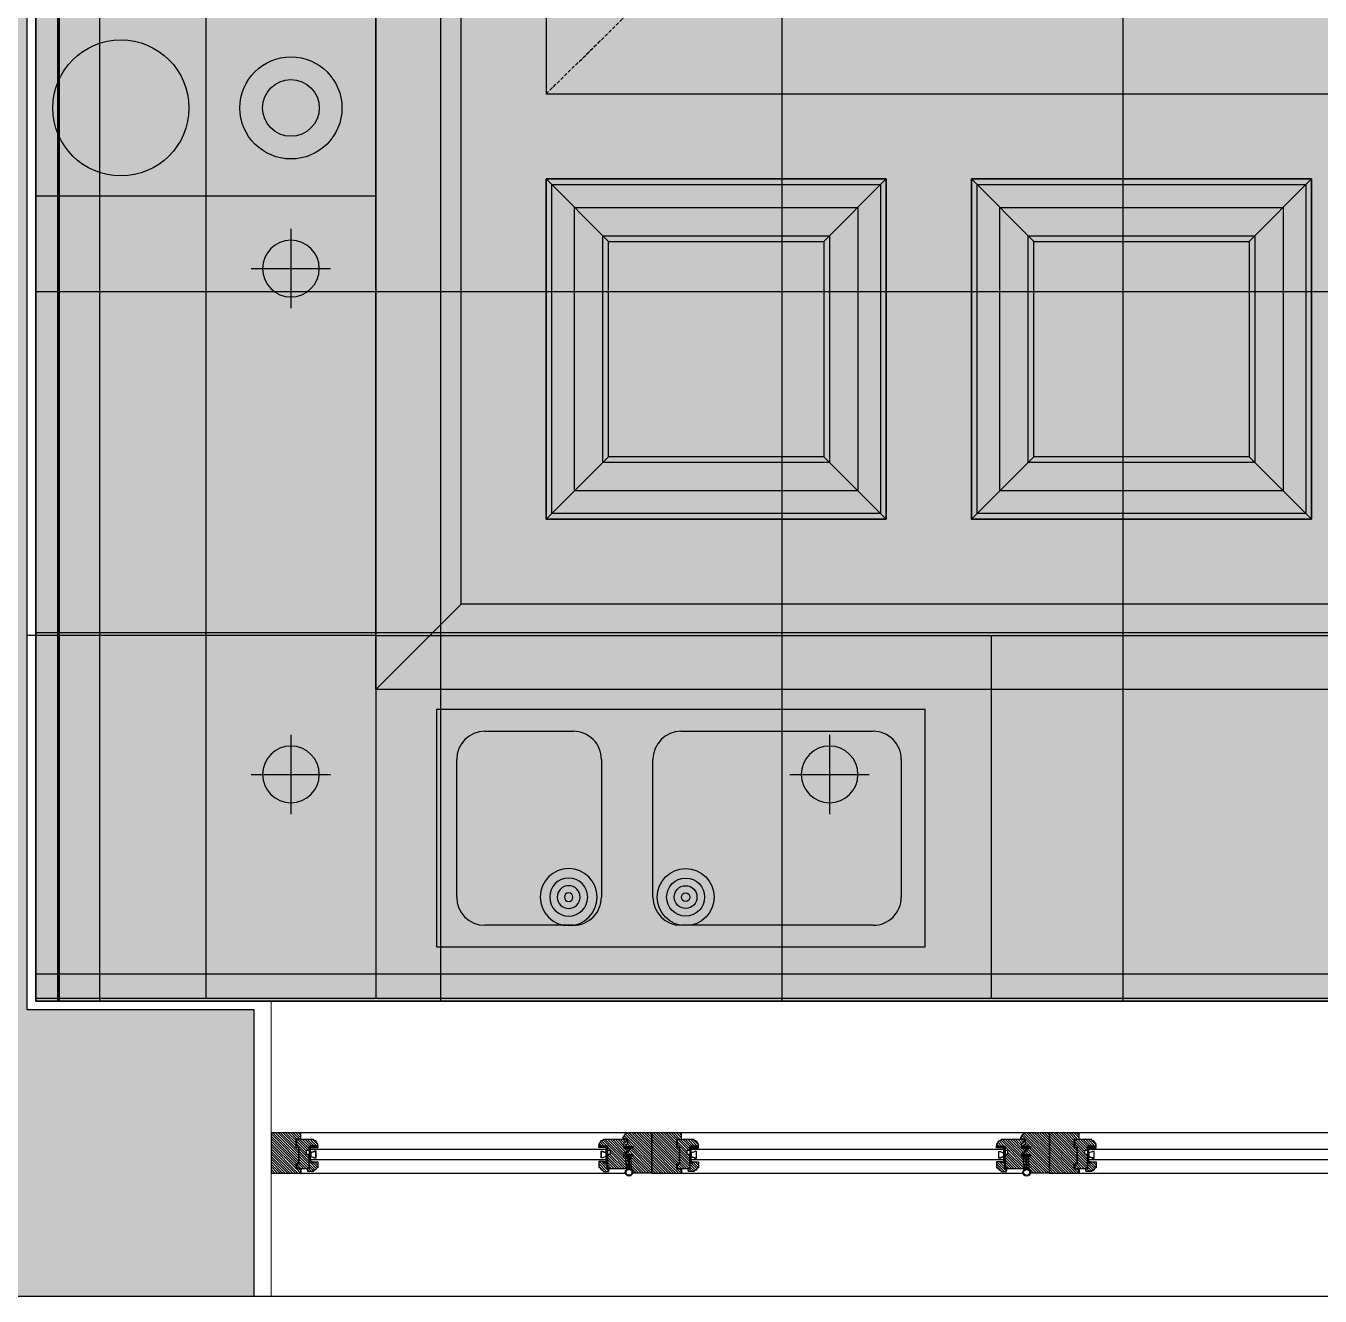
# Model space of a CAD drawing. Header units: millimetres. Extents: x 10553 to 38258, y 46576 to 64025.
# Drawn here: x 14070 to 16353, y 47500 to 49740 of the extents above; entities that cross this region are included whole.
import ezdxf

# ---------------------------------------------------------------- set-up
doc = ezdxf.new("R2010")
doc.units = ezdxf.units.MM
doc.linetypes.add('ACAD_ISO10W100', pattern=[18, 12, -3, 0, -3])
doc.linetypes.add('HIDDEN2', pattern=[4.7625, 3.175, -1.5875])
for name, color, linetype in [('ceiling', 232, 'Continuous'), ('floor', 172, 'Continuous'), ('floor hatch', 252, 'Continuous'), ('furn', 34, 'Continuous'), ('light', 230, 'Continuous'), ('plaster', 81, 'Continuous'), ('wall', 5, 'Continuous'), ('windows', 7, 'Continuous')]:
    doc.layers.add(name, color=color, linetype=linetype)

# ---------------------------------------------------------------- blocks, each defined once
blk = doc.blocks.new('rtydsb')
at = {"layer": 'floor hatch', "true_color": 0xd4bb8c}
blk.add_hatch(color=43, dxfattribs=at).paths.add_polyline_path([(-3600, 5215), (-3600, 5030), (-3620, 5030), (-3620, 4025), (-3600, 4025), (-3600, 3825), (-2996, 3825), (-2996, 3615), (-3600, 3615), (-3600, 47.9), (-3600, 0), (0, 0), (0, 1630), (118.7, 1630), (118.7, 3615), (0, 3615), (0, 5215), (-1280, 5215), (-1280, 5430), (-2290, 5430), (-2290, 5215)])
at = {"layer": 'floor', "linetype": 'ByBlock'}
for p, q in [((-1683, 5430), (-1683, 0)), ((-2886, 5215), (-2886, 0)), ((-2284.5, 5215), (-2284.5, 0)), ((-3487.5, 3615), (-3487.5, 0)), ((0, 1250.9), (-3600, 1250.9)), ((0, 649.4), (-3600, 649.4))]:
    blk.add_line(p, q, dxfattribs=at)
blk.add_lwpolyline([(-3600, 5215), (-3600, 5030), (-3620, 5030), (-3620, 4025), (-3600, 4025), (-3600, 3825), (-2996, 3825), (-2996, 3615), (-3600, 3615), (-3600, 47.9), (-3600, 0), (0, 0), (0, 1630), (118.7, 1630), (118.7, 3615), (0, 3615), (0, 5215), (-1280, 5215), (-1280, 5430), (-2290, 5430), (-2290, 5215), (-3600, 5215)], dxfattribs=at)
blk = doc.blocks.new('Joint-K7335')
at = {"layer": 'windows', "color": 7}
for points in [[(3.9, 10.7, -0.206505), (4.5, 11.8, -0.277528), (4.6, 11.7), (4.7, 11.5, 0.626267), (5.4, 11.5, 0.131441), (5.5, 11.7), (5.5, 18, 0.509109), (4.6, 18.4, -0.294424), (2, 18.3, 0.173488), (1.3, 18.5), (0, 18.5), (0, 2.1, 0.415334), (1.2, 0.9, 0.048115), (1.5, 0.9, 0.113375), (1.5, 1), (4, 2.8, 0.235966), (4, 2.9), (4, 3.3, 0.247659), (4, 3.4, 0.287937), (3.6, 3.4), (1.8, 2.3, -0.576722), (1.5, 2.5), (1.5, 3.3, -0.235966), (1.6, 3.5), (4, 5.3, 0.235966), (4, 5.3), (4, 5.7, 0.247659), (4, 5.8, 0.287937), (3.6, 5.8), (1.8, 4.8, -0.576722), (1.5, 5), (1.5, 6.3, -0.384094), (2.6, 7.5, -0.021813), (2.7, 7.5), (6.5, 7.5), (6.5, 7.6, 0.333043), (5.7, 8.5, -0.293245), (5.3, 8.9, 0.008528), (5.2, 9.3, 0.265517), (5, 9.5, 0.023748), (4.8, 9.5, -0.356149), (3.9, 10.7, -0.356149)], [(3.2, 10.8, 0.355005), (4.6, 8.8, -0.567624), (4.7, 8.8, -0.24708), (4.4, 8.7), (2.2, 9, -0.351704), (1.2, 10.1), (1.2, 12.9, -0.414214), (1.5, 13.2), (1.6, 13.2, 0.277073), (1.9, 13.4), (3.7, 16.8, -0.041112), (3.8, 17), (4.1, 17.7, -0.50666), (4.6, 17.7, -0.2771), (4.6, 17.5), (4.6, 13.3, 0.213422), (4.7, 13.1, -0.886227), (4.4, 12.6, 0.250571), (3.2, 10.8)]]:
    blk.add_lwpolyline(points, format="xyb", dxfattribs=at)
blk.add_lwpolyline([(1.6, 17.8, 0.632714), (1, 17.6), (1, 14.2, 0.78091), (1.6, 14.1), (3.2, 17.1, -0.117333), (3.3, 17.2, 1.218085), (3, 17.5, -0.285776), (2.7, 17.3, -0.145588)], format="xyb", close=True, dxfattribs=at)
blk = doc.blocks.new('downlight')
at = {"color": 0}
for p, q in [((0, 10.5), (0, -10.5)), ((-10.5, 0), (10.5, 0))]:
    blk.add_line(p, q, dxfattribs=at)
blk.add_circle((0, 0), 7.5, dxfattribs=at)
blk = doc.blocks.new('yuf87')
at = {"color": 0, "linetype": 'ByBlock'}
for p, q in [((-121.5, 826), (121.5, 826)), ((-171, 620.4), (-171, 776.6)), ((171, 776.6), (171, 620.4)), ((121.5, 571), (-121.5, 571)), ((-121.5, 480.1), (121.5, 480.1)), ((-171, 91.6), (-171, 430.7)), ((171, 430.7), (171, 91.6)), ((121.5, 42.1), (-121.5, 42.1))]:
    blk.add_line(p, q, dxfattribs=at)
at = {"color": 0}
blk.add_lwpolyline([(209.2, 861.9), (-209.2, 861.9), (-209.2, 0), (209.2, 0)], close=True, dxfattribs=at)
at = {"color": 0, "linetype": 'ByBlock'}
for centre, major_axis, start_param, end_param in [((-121.5, 776.6), (35, 35), 0.785398, 2.356194), ((121.5, 776.6), (35, 35), 5.497787, 7.068583), ((-121.5, 620.4), (35, 35), 2.356194, 3.926991), ((121.5, 620.4), (-35, 35), 2.356194, 3.926991), ((-121.5, 430.7), (0, 49.5), 0, 1.570796), ((121.5, 430.7), (0, 49.5), 4.712389, 6.283185), ((-121.3, 422.4), (0, 33.5), 6.283185307178972, 12.56637061435856), ((-121.3, 422.4), (0, 20), 6.283185307178555, 12.56637061435814), ((-121.3, 422.4), (0, 7.61), 6.283185307176881, 12.56637061435647), ((-121.5, 91.6), (35, 35), 2.356194, 3.926991), ((121.5, 91.6), (-35, 35), 2.356194, 3.926991)]:
    blk.add_ellipse(centre, major_axis=major_axis, ratio=1, start_param=start_param, end_param=end_param, dxfattribs=at)
at = {"color": 0, "linetype": 'ByBlock', "extrusion": (0, 0, -1)}
blk.add_ellipse((-121.3, 628.7), major_axis=(0, -50.3), ratio=1, dxfattribs=at)
for major_axis, start_param, end_param in [((0, -33.5), 6.283185307178972, 12.56637061435856), ((0, -20), 6.283185307178555, 12.56637061435814), ((0, -7.61), 6.283185307176881, 12.56637061435647)]:
    blk.add_ellipse((-121.3, 628.7), major_axis=major_axis, ratio=1, start_param=start_param, end_param=end_param, dxfattribs=at)
at = {"color": 0, "linetype": 'ByBlock'}
blk.add_ellipse((-121.3, 422.4), major_axis=(0, 50.3), ratio=1, dxfattribs=at)
blk = doc.blocks.new('furn 1 kitch')
at = {"linetype": 'ByBlock'}
blk.add_hatch(color=254, dxfattribs=at).paths.add_polyline_path([(0, 3610), (600, 3610), (600, 640), (3600, 640), (3600, 0), (0, 0)])
for p, q in [((600, 1415), (0, 1415)), ((600, 640), (-15, 640)), ((600, 640), (600, 0)), ((1685, 640), (1685, 0))]:
    blk.add_line(p, q, dxfattribs=at)
for points in [[(0, 3610), (600, 3610), (600, 640), (3600, 640), (3600, 0), (0, 0), (0, 3610)], [(0, 0), (0, 2810), (300, 2810), (300, 0), (0, 0)]]:
    blk.add_lwpolyline(points, dxfattribs=at)
for centre, radius in [((150, 1570.3), 120), ((450, 1570.3), 90), ((450, 1570.3), 50)]:
    blk.add_circle(centre, radius, dxfattribs=at)
at = {"linetype": 'ByBlock', "rotation": 90}
blk.add_blockref('yuf87', (1568.5, 300), dxfattribs=at)

msp = doc.modelspace()

# ---------------------------------------------------------------- hatches: boundary and pattern name
at = {"layer": 'wall', "true_color": 0x6e6e6e}
h = msp.add_hatch(color=8, dxfattribs=at)
h.paths.add_polyline_path([(11857.6, 58250.5), (11857.6, 58750.5), (10552.6, 58750.5), (10552.6, 51945.5), (11062.6, 51945.5), (11062.6, 53250.5), (13672.6, 53250.5), (13672.6, 53050.5), (14072.6, 53050.5), (14072.6, 53250.5), (15397.6, 53250.5), (15397.6, 53650.5), (11052.6, 53650.5), (11052.6, 58250.5)])
h.paths.add_polyline_path([(16407.6, 53650.5), (18322.6, 53650.5), (18322.6, 53250.5), (16407.6, 53250.5)])
h.paths.add_polyline_path([(14472.6, 48005.5), (14072.6, 48005.5), (14072.6, 52045.5), (13672.6, 52045.5), (13672.6, 48000.5), (11062.6, 48000.5), (11062.6, 50130.5), (10552.6, 50130.5), (10552.6, 47500.5), (14472.6, 47500.5)])
h.paths.add_polyline_path([(22337.6, 49255.5), (22807.6, 49255.5), (22807.6, 47500.5), (17277.6, 47500.5), (17277.6, 48005.5), (17702.6, 48005.5), (17802.6, 48005.5), (17802.6, 48045.5), (22337.6, 48045.5)])
h.paths.add_polyline_path([(22307.6, 53955.5), (22807.6, 53955.5), (22807.6, 52650.5), (22337.6, 52650.5), (22337.6, 53250.5), (19232.6, 53250.5), (19232.6, 53650.5), (19597.6, 53650.5), (19597.6, 53550.5), (22307.6, 53550.5)])
h.paths.add_polyline_path([(21902.6, 58750.5), (22807.6, 58750.5), (22807.6, 54955.5), (22307.6, 54955.5), (22307.6, 58250.5), (21902.6, 58250.5)])
h.paths.add_polyline_path([(18492.6, 58750.5), (20097.6, 58750.5), (20097.6, 58250.5), (18492.6, 58250.5)])
h.paths.add_polyline_path([(14657.6, 58750.5), (17292.6, 58750.5), (17292.6, 58250.5), (14657.6, 58250.5)])
h.paths.add_polyline_path([(20764.6, 53473.6), (20764.6, 53325.8), (21408.8, 53325.8), (21408.8, 53473.6)], flags=16)
at = {"layer": 'windows'}
h = msp.add_hatch(dxfattribs=at)
h.set_pattern_fill('ANSI31', color=4, angle=-90, style=0)
h.set_pattern_definition([(135, (138487.443, 40635.518), (2.24506403, 2.24506403), [])])
edge = h.paths.add_edge_path()
edge.add_line((14569.8, 47765.5), (14585.1, 47765.5))
edge.add_line((14585.1, 47765.5), (14585.1, 47769.2))
edge.add_line((14585.1, 47769.2), (14583.6, 47769.2))
edge.add_arc((14577.6, 47769.2), 6, 360, 450)
edge.add_line((14577.6, 47775.2), (14577.6, 47776.7))
edge.add_line((14577.6, 47776.7), (14547.6, 47776.7))
edge.add_line((14547.6, 47776.7), (14547.6, 47763.2))
edge.add_line((14547.6, 47763.2), (14551.4, 47763.2))
edge.add_line((14551.4, 47763.2), (14551.4, 47733.2))
edge.add_line((14551.4, 47733.2), (14547.6, 47733.2))
edge.add_line((14547.6, 47733.2), (14547.6, 47725.7))
edge.add_line((14547.6, 47725.7), (14569.8, 47725.7))
edge.add_line((14569.8, 47725.7), (14569.8, 47750.5))
edge.add_line((14569.8, 47750.5), (14565.3, 47750.5))
edge.add_line((14565.3, 47750.5), (14565.3, 47758))
edge.add_line((14565.3, 47758), (14569.8, 47758))
edge.add_line((14569.8, 47758), (14569.8, 47765.5))
h.paths.add_polyline_path([(14555.1, 47777.7), (14555.1, 47788.5), (14502.6, 47788.5), (14502.6, 47717.5), (14555.1, 47717.5), (14555.1, 47724.7), (14546.6, 47724.7), (14546.6, 47734.2), (14551.4, 47734.2), (14551.4, 47762.2), (14546.6, 47762.2), (14546.6, 47777.7)])
edge = h.paths.add_edge_path()
edge.add_line((14570.5, 47736), (14575.8, 47736))
edge.add_line((14575.8, 47736), (14575.8, 47737.5))
edge.add_line((14575.8, 47737.5), (14585.1, 47737.5))
edge.add_line((14585.1, 47737.5), (14585.1, 47727))
edge.add_arc((14585.1, 47723.1), 3.87, 88.7048, 161.2792)
edge.add_arc((14577.7, 47725.6), 3.87, 268.7048, 341.2792, ccw=False)
edge.add_line((14577.6, 47721.8), (14577.6, 47720.5))
edge.add_line((14577.6, 47720.5), (14567.3, 47720.5))
edge.add_line((14567.3, 47720.5), (14566.4, 47725.5))
edge.add_line((14566.4, 47725.5), (14570.5, 47725.5))
edge.add_line((14570.5, 47725.5), (14570.5, 47736))
h = msp.add_hatch(dxfattribs=at)
h.set_pattern_fill('ANSI31', color=4, angle=-90, style=0)
h.set_pattern_definition([(135, (138186.193, 40635.518), (2.24506403, 2.24506403), [])])
edge = h.paths.add_edge_path()
edge.add_line((15131.9, 47760.2), (15125.5, 47760.2))
edge.add_line((15125.5, 47760.2), (15125.5, 47770))
edge.add_line((15125.5, 47770), (15128.5, 47771.7))
edge.add_arc((15127.8, 47773), 1.5, 300.1137, 360)
edge.add_line((15129.3, 47773), (15129.3, 47776.4))
edge.add_line((15129.3, 47776.4), (15128.9, 47776.7))
edge.add_line((15128.9, 47776.7), (15088, 47776.7))
edge.add_line((15088, 47776.7), (15088, 47775.2))
edge.add_arc((15088, 47769.2), 6, 90, 180)
edge.add_line((15082, 47769.2), (15080.5, 47769.2))
edge.add_line((15080.5, 47769.2), (15080.5, 47765.5))
edge.add_line((15080.5, 47765.5), (15095.9, 47765.5))
edge.add_line((15095.9, 47765.5), (15095.9, 47758))
edge.add_line((15095.9, 47758), (15100.4, 47758))
edge.add_line((15100.4, 47758), (15100.4, 47750.5))
edge.add_line((15100.4, 47750.5), (15095.9, 47750.5))
edge.add_line((15095.9, 47750.5), (15095.9, 47725.7))
edge.add_line((15095.9, 47725.7), (15132.6, 47725.7))
edge.add_line((15132.6, 47725.7), (15133, 47726.1))
edge.add_line((15133, 47726.1), (15132.5, 47746))
edge.add_line((15132.5, 47746), (15132.1, 47746.4))
edge.add_line((15132.1, 47746.4), (15125.5, 47746.4))
edge.add_line((15125.5, 47746.4), (15125.5, 47753.1))
edge.add_line((15125.5, 47753.1), (15132.3, 47757.2))
edge.add_line((15132.3, 47757.2), (15132.3, 47759.9))
edge.add_line((15132.3, 47759.9), (15131.9, 47760.2))
edge = h.paths.add_edge_path()
edge.add_line((15095.1, 47736.2), (15089.9, 47736.2))
edge.add_line((15089.9, 47736.2), (15089.9, 47737.7))
edge.add_line((15089.9, 47737.7), (15080.5, 47737.7))
edge.add_line((15080.5, 47737.7), (15080.5, 47727.2))
edge.add_arc((15080.6, 47723.4), 3.87, 18.7208, 91.2952, ccw=False)
edge.add_arc((15087.9, 47725.8), 3.87, 198.7208, 271.2952)
edge.add_line((15088, 47722), (15088, 47720.5))
edge.add_line((15088, 47720.5), (15098.3, 47720.5))
edge.add_line((15098.3, 47720.5), (15099.3, 47725.7))
edge.add_line((15099.3, 47725.7), (15095.5, 47725.7))
edge.add_line((15095.5, 47725.7), (15095.1, 47736.2))
edge = h.paths.add_edge_path()
edge.add_line((15134.1, 47745), (15134.1, 47725.7))
edge.add_arc((15134.1, 47719), 6.75, 0, 90, ccw=False)
edge.add_line((15140.9, 47719), (15140.9, 47718))
edge.add_line((15140.9, 47718), (15173.9, 47718))
edge.add_line((15173.9, 47718), (15173.9, 47788.5))
edge.add_line((15173.9, 47788.5), (15130.4, 47788.5))
edge.add_line((15130.4, 47788.5), (15130.4, 47787))
edge.add_arc((15130.4, 47781), 6, 90, 180)
edge.add_line((15124.4, 47781), (15122.9, 47781))
edge.add_line((15122.9, 47781), (15122.9, 47777.9))
edge.add_line((15122.9, 47777.9), (15131.1, 47777.9))
edge.add_line((15131.1, 47777.9), (15131.1, 47768.9))
edge.add_line((15131.1, 47768.9), (15127.4, 47766.6))
edge.add_line((15127.4, 47766.6), (15127.4, 47764.7))
edge.add_line((15127.4, 47764.7), (15127.8, 47764.4))
edge.add_line((15127.8, 47764.4), (15141.3, 47764.4))
edge.add_line((15141.3, 47764.4), (15141.3, 47761.4))
edge.add_line((15141.3, 47761.4), (15135.6, 47761.4))
edge.add_line((15135.6, 47761.4), (15135.6, 47758.9))
edge.add_line((15135.6, 47758.9), (15134.1, 47758.9))
edge.add_line((15134.1, 47758.9), (15134.1, 47756.8))
edge.add_line((15134.1, 47756.8), (15127.4, 47752.7))
edge.add_line((15127.4, 47752.7), (15127.4, 47750.9))
edge.add_line((15127.4, 47750.9), (15127.8, 47750.5))
edge.add_line((15127.8, 47750.5), (15141.3, 47750.5))
edge.add_line((15141.3, 47750.5), (15141.3, 47747.5))
edge.add_line((15141.3, 47747.5), (15135.6, 47747.5))
edge.add_line((15135.6, 47747.5), (15135.6, 47745))
h = msp.add_hatch(dxfattribs=at)
h.set_pattern_fill('ANSI31', color=4, angle=-90, style=0)
h.set_pattern_definition([(135, (139158.693, 40635.2554), (2.24506403, 2.24506403), [])])
edge = h.paths.add_edge_path()
edge.add_line((15241, 47765.2), (15256.4, 47765.2))
edge.add_line((15256.4, 47765.2), (15256.4, 47769))
edge.add_line((15256.4, 47769), (15254.9, 47769))
edge.add_arc((15248.9, 47769), 6, 360, 450)
edge.add_line((15248.9, 47775), (15248.9, 47776.5))
edge.add_line((15248.9, 47776.5), (15218.9, 47776.5))
edge.add_line((15218.9, 47776.5), (15218.9, 47763))
edge.add_line((15218.9, 47763), (15222.6, 47763))
edge.add_line((15222.6, 47763), (15222.6, 47733))
edge.add_line((15222.6, 47733), (15218.9, 47733))
edge.add_line((15218.9, 47733), (15218.9, 47725.5))
edge.add_line((15218.9, 47725.5), (15241, 47725.5))
edge.add_line((15241, 47725.5), (15241, 47750.2))
edge.add_line((15241, 47750.2), (15236.5, 47750.2))
edge.add_line((15236.5, 47750.2), (15236.5, 47757.7))
edge.add_line((15236.5, 47757.7), (15241, 47757.7))
edge.add_line((15241, 47757.7), (15241, 47765.2))
h.paths.add_polyline_path([(15226.4, 47777.5), (15226.4, 47788.2), (15173.9, 47788.2), (15173.9, 47717.2), (15226.4, 47717.2), (15226.4, 47724.5), (15217.9, 47724.5), (15217.9, 47734), (15222.6, 47734), (15222.6, 47762), (15217.9, 47762), (15217.9, 47777.5)])
edge = h.paths.add_edge_path()
edge.add_line((15241.8, 47735.7), (15247, 47735.7))
edge.add_line((15247, 47735.7), (15247, 47737.2))
edge.add_line((15247, 47737.2), (15256.4, 47737.2))
edge.add_line((15256.4, 47737.2), (15256.4, 47726.7))
edge.add_arc((15256.3, 47722.9), 3.87, 88.7048, 161.2792)
edge.add_arc((15249, 47725.4), 3.87, 268.7048, 341.2792, ccw=False)
edge.add_line((15248.9, 47721.5), (15248.9, 47720.2))
edge.add_line((15248.9, 47720.2), (15238.6, 47720.2))
edge.add_line((15238.6, 47720.2), (15237.6, 47725.2))
edge.add_line((15237.6, 47725.2), (15241.8, 47725.2))
edge.add_line((15241.8, 47725.2), (15241.8, 47735.7))
h = msp.add_hatch(dxfattribs=at)
h.set_pattern_fill('ANSI31', color=4, angle=-90, style=0)
h.set_pattern_definition([(135, (138887.443, 40635.2554), (2.24506403, 2.24506403), [])])
edge = h.paths.add_edge_path()
edge.add_line((15833.1, 47760), (15826.8, 47760))
edge.add_line((15826.8, 47760), (15826.8, 47769.7))
edge.add_line((15826.8, 47769.7), (15829.8, 47771.5))
edge.add_arc((15829, 47772.8), 1.5, 300.1137, 360)
edge.add_line((15830.5, 47772.8), (15830.5, 47776.1))
edge.add_line((15830.5, 47776.1), (15830.1, 47776.5))
edge.add_line((15830.1, 47776.5), (15789.3, 47776.5))
edge.add_line((15789.3, 47776.5), (15789.3, 47775))
edge.add_arc((15789.3, 47769), 6, 90, 180)
edge.add_line((15783.3, 47769), (15781.8, 47769))
edge.add_line((15781.8, 47769), (15781.8, 47765.2))
edge.add_line((15781.8, 47765.2), (15797.1, 47765.2))
edge.add_line((15797.1, 47765.2), (15797.1, 47757.7))
edge.add_line((15797.1, 47757.7), (15801.6, 47757.7))
edge.add_line((15801.6, 47757.7), (15801.6, 47750.2))
edge.add_line((15801.6, 47750.2), (15797.1, 47750.2))
edge.add_line((15797.1, 47750.2), (15797.1, 47725.5))
edge.add_line((15797.1, 47725.5), (15833.9, 47725.5))
edge.add_line((15833.9, 47725.5), (15834.3, 47725.8))
edge.add_line((15834.3, 47725.8), (15833.7, 47745.7))
edge.add_line((15833.7, 47745.7), (15833.4, 47746.1))
edge.add_line((15833.4, 47746.1), (15826.8, 47746.1))
edge.add_line((15826.8, 47746.1), (15826.8, 47752.8))
edge.add_line((15826.8, 47752.8), (15833.5, 47757))
edge.add_line((15833.5, 47757), (15833.5, 47759.6))
edge.add_line((15833.5, 47759.6), (15833.1, 47760))
edge = h.paths.add_edge_path()
edge.add_line((15796.4, 47736), (15791.1, 47736))
edge.add_line((15791.1, 47736), (15791.1, 47737.5))
edge.add_line((15791.1, 47737.5), (15781.8, 47737.5))
edge.add_line((15781.8, 47737.5), (15781.8, 47727))
edge.add_arc((15781.9, 47723.1), 3.87, 18.7208, 91.2952, ccw=False)
edge.add_arc((15789.2, 47725.6), 3.87, 198.7208, 271.2952)
edge.add_line((15789.3, 47721.7), (15789.3, 47720.2))
edge.add_line((15789.3, 47720.2), (15799.6, 47720.2))
edge.add_line((15799.6, 47720.2), (15800.5, 47725.5))
edge.add_line((15800.5, 47725.5), (15796.8, 47725.5))
edge.add_line((15796.8, 47725.5), (15796.4, 47736))
edge = h.paths.add_edge_path()
edge.add_line((15835.4, 47744.7), (15835.4, 47725.5))
edge.add_arc((15835.4, 47718.7), 6.75, 0, 90, ccw=False)
edge.add_line((15842.1, 47718.7), (15842.1, 47717.7))
edge.add_line((15842.1, 47717.7), (15875.1, 47717.7))
edge.add_line((15875.1, 47717.7), (15875.1, 47788.2))
edge.add_line((15875.1, 47788.2), (15831.6, 47788.2))
edge.add_line((15831.6, 47788.2), (15831.6, 47786.7))
edge.add_arc((15831.6, 47780.7), 6, 90, 180)
edge.add_line((15825.6, 47780.7), (15824.1, 47780.7))
edge.add_line((15824.1, 47780.7), (15824.1, 47777.6))
edge.add_line((15824.1, 47777.6), (15832.4, 47777.6))
edge.add_line((15832.4, 47777.6), (15832.4, 47768.6))
edge.add_line((15832.4, 47768.6), (15828.6, 47766.3))
edge.add_line((15828.6, 47766.3), (15828.6, 47764.5))
edge.add_line((15828.6, 47764.5), (15829, 47764.1))
edge.add_line((15829, 47764.1), (15842.5, 47764.1))
edge.add_line((15842.5, 47764.1), (15842.5, 47761.1))
edge.add_line((15842.5, 47761.1), (15836.9, 47761.1))
edge.add_line((15836.9, 47761.1), (15836.9, 47758.6))
edge.add_line((15836.9, 47758.6), (15835.4, 47758.6))
edge.add_line((15835.4, 47758.6), (15835.4, 47756.5))
edge.add_line((15835.4, 47756.5), (15828.6, 47752.5))
edge.add_line((15828.6, 47752.5), (15828.6, 47750.6))
edge.add_line((15828.6, 47750.6), (15829, 47750.2))
edge.add_line((15829, 47750.2), (15842.5, 47750.2))
edge.add_line((15842.5, 47750.2), (15842.5, 47747.2))
edge.add_line((15842.5, 47747.2), (15836.9, 47747.2))
edge.add_line((15836.9, 47747.2), (15836.9, 47744.7))
h = msp.add_hatch(dxfattribs=at)
h.set_pattern_fill('ANSI31', color=4, angle=-90, style=0)
h.set_pattern_definition([(135, (139859.943, 40635.2554), (2.24506403, 2.24506403), [])])
edge = h.paths.add_edge_path()
edge.add_line((15942.3, 47765.2), (15957.6, 47765.2))
edge.add_line((15957.6, 47765.2), (15957.6, 47769))
edge.add_line((15957.6, 47769), (15956.1, 47769))
edge.add_arc((15950.1, 47769), 6, 360, 450)
edge.add_line((15950.1, 47775), (15950.1, 47776.5))
edge.add_line((15950.1, 47776.5), (15920.1, 47776.5))
edge.add_line((15920.1, 47776.5), (15920.1, 47763))
edge.add_line((15920.1, 47763), (15923.9, 47763))
edge.add_line((15923.9, 47763), (15923.9, 47733))
edge.add_line((15923.9, 47733), (15920.1, 47733))
edge.add_line((15920.1, 47733), (15920.1, 47725.5))
edge.add_line((15920.1, 47725.5), (15942.3, 47725.5))
edge.add_line((15942.3, 47725.5), (15942.3, 47750.2))
edge.add_line((15942.3, 47750.2), (15937.8, 47750.2))
edge.add_line((15937.8, 47750.2), (15937.8, 47757.7))
edge.add_line((15937.8, 47757.7), (15942.3, 47757.7))
edge.add_line((15942.3, 47757.7), (15942.3, 47765.2))
h.paths.add_polyline_path([(15927.6, 47777.5), (15927.6, 47788.2), (15875.1, 47788.2), (15875.1, 47717.2), (15927.6, 47717.2), (15927.6, 47724.5), (15919.1, 47724.5), (15919.1, 47734), (15923.9, 47734), (15923.9, 47762), (15919.1, 47762), (15919.1, 47777.5)])
edge = h.paths.add_edge_path()
edge.add_line((15943, 47735.7), (15948.3, 47735.7))
edge.add_line((15948.3, 47735.7), (15948.3, 47737.2))
edge.add_line((15948.3, 47737.2), (15957.6, 47737.2))
edge.add_line((15957.6, 47737.2), (15957.6, 47726.7))
edge.add_arc((15957.6, 47722.9), 3.87, 88.7048, 161.2792)
edge.add_arc((15950.2, 47725.4), 3.87, 268.7048, 341.2792, ccw=False)
edge.add_line((15950.1, 47721.5), (15950.1, 47720.2))
edge.add_line((15950.1, 47720.2), (15939.8, 47720.2))
edge.add_line((15939.8, 47720.2), (15938.9, 47725.2))
edge.add_line((15938.9, 47725.2), (15943, 47725.2))
edge.add_line((15943, 47725.2), (15943, 47735.7))
at = {"layer": 'windows', "ltscale": 10}
h = msp.add_hatch(dxfattribs=at)
h.set_pattern_fill('BRASS', color=4, scale=0.225, angle=-135, style=0)
h.set_pattern_definition([(315, (12572.8632, 47161.2908), (1.0102788, 1.0102788), []), (315, (12573.3684, 47161.796), (1.0102788, 1.0102788), [0.714375, -0.3571875])])
h.paths.add_polyline_path([(14573.1, 47765.5), (14573.1, 47762.5), (14582.1, 47762.5), (14582.1, 47765.5)])
h = msp.add_hatch(dxfattribs=at)
h.set_pattern_fill('ANGLE', color=4, scale=0.1125, angle=-135, style=0)
h.set_pattern_definition([(315, (12572.8632, 47161.2908), (0.55565335, 0.55565335), [0.5715, -0.2143125]), (45, (12572.8632, 47161.2908), (-0.55565335, 0.55565335), [0.5715, -0.2143125])])
h.paths.add_polyline_path([(14582.1, 47765.5), (14582.1, 47762.5), (14585.1, 47762.5), (14585.1, 47765.5)])
h = msp.add_hatch(dxfattribs=at)
h.set_pattern_fill('ANGLE', color=4, scale=0.1125, angle=-135, style=0)
h.set_pattern_definition([(225, (17092.7911, 47161.2908), (-0.55565335, 0.55565335), [0.5715, -0.2143125]), (135, (17092.7911, 47161.2908), (0.55565335, 0.55565335), [0.5715, -0.2143125])])
h.paths.add_polyline_path([(15083.5, 47765.5), (15083.5, 47762.5), (15080.5, 47762.5), (15080.5, 47765.5)])
h = msp.add_hatch(dxfattribs=at)
h.set_pattern_fill('BRASS', color=4, scale=0.225, angle=-135, style=0)
h.set_pattern_definition([(225, (17092.7911, 47161.2908), (-1.0102788, 1.0102788), []), (225, (17092.286, 47161.796), (-1.0102788, 1.0102788), [0.714375, -0.3571875])])
h.paths.add_polyline_path([(15092.5, 47765.5), (15092.5, 47762.5), (15083.5, 47762.5), (15083.5, 47765.5)])
h = msp.add_hatch(dxfattribs=at)
h.set_pattern_fill('BRASS', color=4, scale=0.225, angle=-135, style=0)
h.set_pattern_definition([(315, (13244.1132, 47161.0283), (1.0102788, 1.0102788), []), (315, (13244.6184, 47161.5334), (1.0102788, 1.0102788), [0.714375, -0.3571875])])
h.paths.add_polyline_path([(15244.4, 47765.2), (15244.4, 47762.2), (15253.4, 47762.2), (15253.4, 47765.2)])
h = msp.add_hatch(dxfattribs=at)
h.set_pattern_fill('ANGLE', color=4, scale=0.1125, angle=-135, style=0)
h.set_pattern_definition([(315, (13244.1132, 47161.0283), (0.55565335, 0.55565335), [0.5715, -0.2143125]), (45, (13244.1132, 47161.0283), (-0.55565335, 0.55565335), [0.5715, -0.2143125])])
h.paths.add_polyline_path([(15253.4, 47765.2), (15253.4, 47762.2), (15256.4, 47762.2), (15256.4, 47765.2)])
h = msp.add_hatch(dxfattribs=at)
h.set_pattern_fill('ANGLE', color=4, scale=0.1125, angle=-135, style=0)
h.set_pattern_definition([(225, (17794.0411, 47161.0283), (-0.55565335, 0.55565335), [0.5715, -0.2143125]), (135, (17794.0411, 47161.0283), (0.55565335, 0.55565335), [0.5715, -0.2143125])])
h.paths.add_polyline_path([(15784.8, 47765.2), (15784.8, 47762.2), (15781.8, 47762.2), (15781.8, 47765.2)])
h = msp.add_hatch(dxfattribs=at)
h.set_pattern_fill('BRASS', color=4, scale=0.225, angle=-135, style=0)
h.set_pattern_definition([(225, (17794.0411, 47161.0283), (-1.0102788, 1.0102788), []), (225, (17793.536, 47161.5334), (-1.0102788, 1.0102788), [0.714375, -0.3571875])])
h.paths.add_polyline_path([(15793.8, 47765.2), (15793.8, 47762.2), (15784.8, 47762.2), (15784.8, 47765.2)])
h = msp.add_hatch(dxfattribs=at)
h.set_pattern_fill('BRASS', color=4, scale=0.225, angle=-135, style=0)
h.set_pattern_definition([(315, (13945.3632, 47161.0283), (1.0102788, 1.0102788), []), (315, (13945.8684, 47161.5334), (1.0102788, 1.0102788), [0.714375, -0.3571875])])
h.paths.add_polyline_path([(15945.6, 47765.2), (15945.6, 47762.2), (15954.6, 47762.2), (15954.6, 47765.2)])
h = msp.add_hatch(dxfattribs=at)
h.set_pattern_fill('ANGLE', color=4, scale=0.1125, angle=-135, style=0)
h.set_pattern_definition([(315, (13945.3632, 47161.0283), (0.55565335, 0.55565335), [0.5715, -0.2143125]), (45, (13945.3632, 47161.0283), (-0.55565335, 0.55565335), [0.5715, -0.2143125])])
h.paths.add_polyline_path([(15954.6, 47765.2), (15954.6, 47762.2), (15957.6, 47762.2), (15957.6, 47765.2)])
h = msp.add_hatch(dxfattribs=at)
h.set_pattern_fill('ANGLE', color=4, scale=0.1125, angle=-135, style=0)
h.set_pattern_definition([(315, (12572.8632, 47151.5408), (0.55565335, 0.55565335), [0.5715, -0.2143125]), (45, (12572.8632, 47151.5408), (-0.55565335, 0.55565335), [0.5715, -0.2143125])])
edge = h.paths.add_edge_path()
edge.add_line((14569.8, 47737.7), (14572, 47737.7))
edge.add_line((14572, 47737.7), (14572, 47739.2))
edge.add_arc((14570.9, 47738.9), 1.16, 14.793, 165.207)
edge.add_line((14569.8, 47739.2), (14569.8, 47737.7))
h = msp.add_hatch(dxfattribs=at)
h.set_pattern_fill('ANGLE', color=4, scale=0.1125, angle=-135, style=0)
h.set_pattern_definition([(315, (12568.7382, 47151.5408), (0.55565335, 0.55565335), [0.5715, -0.2143125]), (45, (12568.7382, 47151.5408), (-0.55565335, 0.55565335), [0.5715, -0.2143125])])
edge = h.paths.add_edge_path()
edge.add_line((14570.1, 47736.2), (14574.6, 47736.2))
edge.add_arc((14574.1, 47737), 0.938, 306.8699, 413.1301)
edge.add_line((14574.6, 47737.7), (14570.1, 47737.7))
edge.add_arc((14570.7, 47737), 0.926, 125.8841, 234.1159)
h = msp.add_hatch(dxfattribs=at)
h.set_pattern_fill('ANGLE', color=4, scale=0.1125, angle=-135, style=0)
h.set_pattern_definition([(225, (17096.9161, 47151.5408), (-0.55565335, 0.55565335), [0.5715, -0.2143125]), (135, (17096.9161, 47151.5408), (0.55565335, 0.55565335), [0.5715, -0.2143125])])
edge = h.paths.add_edge_path()
edge.add_line((15095.5, 47736.2), (15091, 47736.2))
edge.add_arc((15091.6, 47737), 0.938, 126.8699, 233.1301, ccw=False)
edge.add_line((15091, 47737.7), (15095.5, 47737.7))
edge.add_arc((15095, 47737), 0.926, -54.1159, 54.1159, ccw=False)
h = msp.add_hatch(dxfattribs=at)
h.set_pattern_fill('ANGLE', color=4, scale=0.1125, angle=-135, style=0)
h.set_pattern_definition([(225, (17092.7911, 47151.5408), (-0.55565335, 0.55565335), [0.5715, -0.2143125]), (135, (17092.7911, 47151.5408), (0.55565335, 0.55565335), [0.5715, -0.2143125])])
edge = h.paths.add_edge_path()
edge.add_line((15095.9, 47737.7), (15093.6, 47737.7))
edge.add_line((15093.6, 47737.7), (15093.6, 47739.2))
edge.add_arc((15094.8, 47738.9), 1.16, 14.793, 165.207, ccw=False)
edge.add_line((15095.9, 47739.2), (15095.9, 47737.7))
h = msp.add_hatch(dxfattribs=at)
h.set_pattern_fill('ANGLE', color=4, scale=0.1125, angle=-135, style=0)
h.set_pattern_definition([(315, (13244.1132, 47151.2783), (0.55565335, 0.55565335), [0.5715, -0.2143125]), (45, (13244.1132, 47151.2783), (-0.55565335, 0.55565335), [0.5715, -0.2143125])])
edge = h.paths.add_edge_path()
edge.add_line((15241, 47737.5), (15243.3, 47737.5))
edge.add_line((15243.3, 47737.5), (15243.3, 47739))
edge.add_arc((15242.1, 47738.7), 1.16, 14.793, 165.207)
edge.add_line((15241, 47739), (15241, 47737.5))
h = msp.add_hatch(dxfattribs=at)
h.set_pattern_fill('ANGLE', color=4, scale=0.1125, angle=-135, style=0)
h.set_pattern_definition([(315, (13239.9882, 47151.2783), (0.55565335, 0.55565335), [0.5715, -0.2143125]), (45, (13239.9882, 47151.2783), (-0.55565335, 0.55565335), [0.5715, -0.2143125])])
edge = h.paths.add_edge_path()
edge.add_line((15241.4, 47736), (15245.9, 47736))
edge.add_arc((15245.3, 47736.7), 0.938, 306.8699, 413.1301)
edge.add_line((15245.9, 47737.5), (15241.4, 47737.5))
edge.add_arc((15241.9, 47736.7), 0.926, 125.8841, 234.1159)
h = msp.add_hatch(dxfattribs=at)
h.set_pattern_fill('ANGLE', color=4, scale=0.1125, angle=-135, style=0)
h.set_pattern_definition([(225, (17798.1661, 47151.2783), (-0.55565335, 0.55565335), [0.5715, -0.2143125]), (135, (17798.1661, 47151.2783), (0.55565335, 0.55565335), [0.5715, -0.2143125])])
edge = h.paths.add_edge_path()
edge.add_line((15796.8, 47736), (15792.3, 47736))
edge.add_arc((15792.8, 47736.7), 0.938, 126.8699, 233.1301, ccw=False)
edge.add_line((15792.3, 47737.5), (15796.8, 47737.5))
edge.add_arc((15796.2, 47736.7), 0.926, -54.1159, 54.1159, ccw=False)
h = msp.add_hatch(dxfattribs=at)
h.set_pattern_fill('ANGLE', color=4, scale=0.1125, angle=-135, style=0)
h.set_pattern_definition([(225, (17794.0411, 47151.2783), (-0.55565335, 0.55565335), [0.5715, -0.2143125]), (135, (17794.0411, 47151.2783), (0.55565335, 0.55565335), [0.5715, -0.2143125])])
edge = h.paths.add_edge_path()
edge.add_line((15797.1, 47737.5), (15794.9, 47737.5))
edge.add_line((15794.9, 47737.5), (15794.9, 47739))
edge.add_arc((15796, 47738.7), 1.16, 14.793, 165.207, ccw=False)
edge.add_line((15797.1, 47739), (15797.1, 47737.5))
h = msp.add_hatch(dxfattribs=at)
h.set_pattern_fill('ANGLE', color=4, scale=0.1125, angle=-135, style=0)
h.set_pattern_definition([(315, (13945.3632, 47151.2783), (0.55565335, 0.55565335), [0.5715, -0.2143125]), (45, (13945.3632, 47151.2783), (-0.55565335, 0.55565335), [0.5715, -0.2143125])])
edge = h.paths.add_edge_path()
edge.add_line((15942.3, 47737.5), (15944.5, 47737.5))
edge.add_line((15944.5, 47737.5), (15944.5, 47739))
edge.add_arc((15943.4, 47738.7), 1.16, 14.793, 165.207)
edge.add_line((15942.3, 47739), (15942.3, 47737.5))
h = msp.add_hatch(dxfattribs=at)
h.set_pattern_fill('ANGLE', color=4, scale=0.1125, angle=-135, style=0)
h.set_pattern_definition([(315, (13941.2382, 47151.2783), (0.55565335, 0.55565335), [0.5715, -0.2143125]), (45, (13941.2382, 47151.2783), (-0.55565335, 0.55565335), [0.5715, -0.2143125])])
edge = h.paths.add_edge_path()
edge.add_line((15942.6, 47736), (15947.1, 47736))
edge.add_arc((15946.6, 47736.7), 0.938, 306.8699, 413.1301)
edge.add_line((15947.1, 47737.5), (15942.6, 47737.5))
edge.add_arc((15943.2, 47736.7), 0.926, 125.8841, 234.1159)

# ---------------------------------------------------------------- linework, layer by layer
at = {"layer": 'ceiling', "color": 233}
for p, q in [((14987.6, 49470.5), (15097.6, 49360.5)), ((15587.6, 49470.5), (15477.6, 49360.5)), ((15737.6, 49470.5), (15847.6, 49360.5)), ((16337.6, 49470.5), (16227.6, 49360.5)), ((14987.6, 48870.5), (15097.6, 48980.5)), ((14987.6, 48870.5), (15097.6, 48980.5)), ((15587.6, 48870.5), (15477.6, 48980.5)), ((15737.6, 48870.5), (15847.6, 48980.5)), ((15737.6, 48870.5), (15847.6, 48980.5)), ((16337.6, 48870.5), (16227.6, 48980.5))]:
    msp.add_line(p, q, dxfattribs=at)
at = {"layer": 'ceiling', "linetype": 'ByBlock'}
msp.add_line((14687.6, 48570.5), (14837.6, 48720.5), dxfattribs=at)
for points in [[(14687.6, 52730.5), (14687.6, 52730.5), (17387.6, 52730.5), (17387.6, 48570.5), (14687.6, 48570.5), (14687.6, 52730.5), (14687.6, 52730.5)], [(14987.6, 49620.5), (17087.6, 49620.5), (17087.6, 51680.5), (14987.6, 51680.5), (14987.6, 49620.5)]]:
    msp.add_lwpolyline(points, dxfattribs=at)
for points in [[(14837.6, 52580.5), (17237.6, 52580.5), (17237.6, 48720.5), (14837.6, 48720.5)], [(15577.6, 48880.5), (14997.6, 48880.5), (14997.6, 49460.5), (15577.6, 49460.5)], [(16327.6, 48880.5), (15747.6, 48880.5), (15747.6, 49460.5), (16327.6, 49460.5)]]:
    msp.add_lwpolyline(points, close=True, dxfattribs=at)
at = {"layer": 'ceiling', "color": 233}
for points in [[(14987.6, 48870.5), (15587.6, 48870.5), (15587.6, 49470.5), (14987.6, 49470.5)], [(15587.6, 48870.5), (14987.6, 48870.5), (14987.6, 49470.5), (15587.6, 49470.5)], [(15737.6, 48870.5), (16337.6, 48870.5), (16337.6, 49470.5), (15737.6, 49470.5)], [(16337.6, 48870.5), (15737.6, 48870.5), (15737.6, 49470.5), (16337.6, 49470.5)], [(15537.6, 48920.5), (15037.6, 48920.5), (15037.6, 49420.5), (15537.6, 49420.5)], [(16287.6, 48920.5), (15787.6, 48920.5), (15787.6, 49420.5), (16287.6, 49420.5)], [(15487.6, 48970.5), (15087.6, 48970.5), (15087.6, 49370.5), (15487.6, 49370.5)], [(16237.6, 48970.5), (15837.6, 48970.5), (15837.6, 49370.5), (16237.6, 49370.5)], [(15477.6, 48980.5), (15097.6, 48980.5), (15097.6, 49360.5), (15477.6, 49360.5)], [(16227.6, 48980.5), (15847.6, 48980.5), (15847.6, 49360.5), (16227.6, 49360.5)]]:
    msp.add_lwpolyline(points, close=True, dxfattribs=at)
at = {"layer": 'floor', "linetype": 'ByBlock'}
msp.add_line((17687.6, 48068.4), (14087.6, 48068.4), dxfattribs=at)
msp.add_lwpolyline([(14087.6, 53235.5), (15397.6, 53235.5), (15397.6, 53450.5), (16407.6, 53450.5), (16407.6, 53235.5), (17687.6, 53235.5), (17687.6, 51635.5), (17806.3, 51635.5), (17806.3, 49650.5), (17687.6, 49650.5), (17687.6, 48020.5), (14087.6, 48020.5), (14087.6, 53235.5)], dxfattribs=at)
at = {"layer": 'light', "color": 8, "linetype": 'ACAD_ISO10W100', "ltscale": 0.5}
msp.add_line((14987.6, 49620.5), (17087.6, 51680.5), dxfattribs=at)
at = {"layer": 'light', "color": 61, "linetype": 'HIDDEN2', "const_width": 5}
msp.add_lwpolyline([(14127.6, 50845.5), (14127.6, 48020.5)], dxfattribs=at)
at = {"layer": 'plaster', "linetype": 'Continuous', "lineweight": 0, "flags": 128}
for points in [[(14072.6, 52045.5), (14087.6, 52045.5), (14087.6, 51860.5), (14087.6, 48020.5)], [(14087.6, 48020.5), (14087.6, 48020.5), (14502.6, 48020.5), (14502.6, 47500.5)]]:
    msp.add_lwpolyline(points, dxfattribs=at)
at = {"layer": 'wall', "color": 4, "linetype": 'ByBlock'}
for p, q in [((14487.6, 48020.5), (17247.6, 48020.5)), ((14472.6, 47500.5), (17277.6, 47500.5))]:
    msp.add_line(p, q, dxfattribs=at)
at = {"layer": 'wall', "linetype": 'ByBlock'}
msp.add_lwpolyline([(14472.6, 48005.5), (14072.6, 48005.5), (14072.6, 52045.5), (13672.6, 52045.5), (13672.6, 48000.5), (11062.6, 48000.5), (11062.6, 50130.5), (10552.6, 50130.5), (10552.6, 47500.5), (14472.6, 47500.5), (14472.6, 48005.5)], dxfattribs=at)
at = {"layer": 'windows', "color": 8}
for p, q in [((15130.4, 47788.5), (14555.1, 47788.5)), ((15831.6, 47788.2), (15226.4, 47788.2)), ((16532.9, 47788.2), (15927.6, 47788.2)), ((14555.1, 47717.5), (15127.3, 47717.5)), ((15226.4, 47717.2), (15828.6, 47717.2)), ((15927.6, 47717.2), (16529.8, 47717.2))]:
    msp.add_line(p, q, dxfattribs=at)
at = {"layer": 'windows'}
for p, q in [((14547.6, 47763.2), (14551.4, 47763.2)), ((14572, 47737.7), (14572, 47762.5)), ((15218.9, 47763), (15222.6, 47763)), ((15243.3, 47737.5), (15243.3, 47762.2)), ((15920.1, 47763), (15923.9, 47763)), ((15944.5, 47737.5), (15944.5, 47762.2)), ((15135.6, 47745), (15134.1, 47745)), ((15836.9, 47744.7), (15835.4, 47744.7)), ((14555.1, 47725.7), (14555.1, 47717.5)), ((15226.4, 47725.5), (15226.4, 47717.2)), ((15927.6, 47725.5), (15927.6, 47717.2))]:
    msp.add_line(p, q, dxfattribs=at)
at = {"layer": 'windows', "color": 4, "ltscale": 10}
for p, q in [((14572, 47763.2), (14569.8, 47740)), ((14569.8, 47763.2), (14572, 47740)), ((15095.9, 47763.2), (15093.6, 47740)), ((15093.6, 47763.2), (15095.9, 47740)), ((15093.6, 47737.7), (15093.6, 47762.5)), ((15243.3, 47763), (15241, 47739.7)), ((15241, 47763), (15243.3, 47739.7)), ((15797.1, 47763), (15794.9, 47739.7)), ((15794.9, 47763), (15797.1, 47739.7)), ((15794.9, 47737.5), (15794.9, 47762.2)), ((15944.5, 47763), (15942.3, 47739.7)), ((15942.3, 47763), (15944.5, 47739.7)), ((15129, 47731.3), (15129.4, 47724.4)), ((15137.9, 47731.5), (15137.9, 47724.6)), ((15830.3, 47731), (15830.6, 47724.1)), ((15839.1, 47731.2), (15839.1, 47724.3))]:
    msp.add_line(p, q, dxfattribs=at)
at = {"layer": 'windows', "color": 7}
for p, q in [((15093.6, 47759.2), (14572, 47759.2)), ((15794.9, 47759), (15243.3, 47759)), ((16496.1, 47759), (15944.5, 47759)), ((15093.6, 47741), (14572, 47741)), ((15794.9, 47740.7), (15243.3, 47740.7)), ((16496.1, 47740.7), (15944.5, 47740.7))]:
    msp.add_line(p, q, dxfattribs=at)
for points in [[(14555.1, 47777.7), (14555.1, 47788.5), (14502.6, 47788.5), (14502.6, 47717.5), (14555.1, 47717.5), (14555.1, 47724.7), (14546.6, 47724.7), (14546.6, 47734.2), (14551.4, 47734.2), (14551.4, 47762.2), (14546.6, 47762.2), (14546.6, 47777.7), (14555.1, 47777.7)], [(15226.4, 47777.5), (15226.4, 47788.2), (15173.9, 47788.2), (15173.9, 47717.2), (15226.4, 47717.2), (15226.4, 47724.5), (15217.9, 47724.5), (15217.9, 47734), (15222.6, 47734), (15222.6, 47762), (15217.9, 47762), (15217.9, 47777.5), (15226.4, 47777.5)], [(15927.6, 47777.5), (15927.6, 47788.2), (15875.1, 47788.2), (15875.1, 47717.2), (15927.6, 47717.2), (15927.6, 47724.5), (15919.1, 47724.5), (15919.1, 47734), (15923.9, 47734), (15923.9, 47762), (15919.1, 47762), (15919.1, 47777.5), (15927.6, 47777.5)]]:
    msp.add_lwpolyline(points, dxfattribs=at)
for points in [[(14569.8, 47765.5), (14585.1, 47765.5), (14585.1, 47769.2), (14583.6, 47769.2, 0.414214), (14577.6, 47775.2), (14577.6, 47776.7), (14547.6, 47776.7), (14547.6, 47763.2), (14551.4, 47763.2), (14551.4, 47733.2), (14547.6, 47733.2), (14547.6, 47725.7), (14569.8, 47725.7), (14569.8, 47750.5), (14565.3, 47750.5), (14565.3, 47758), (14569.8, 47758), (14569.8, 47765.5)], [(15134.1, 47745), (15134.1, 47725.7, -0.414214), (15140.9, 47719), (15140.9, 47718), (15173.9, 47718), (15173.9, 47788.5), (15130.4, 47788.5), (15130.4, 47787, 0.414214), (15124.4, 47781), (15122.9, 47781), (15122.9, 47777.9), (15131.1, 47777.9), (15131.1, 47768.9), (15127.4, 47766.6), (15127.4, 47764.7), (15127.8, 47764.4), (15141.3, 47764.4), (15141.3, 47761.4), (15135.6, 47761.4), (15135.6, 47758.9), (15134.1, 47758.9), (15134.1, 47756.8), (15127.4, 47752.7), (15127.4, 47750.9), (15127.8, 47750.5), (15141.3, 47750.5), (15141.3, 47747.5), (15135.6, 47747.5), (15135.6, 47745)], [(15241, 47765.2), (15256.4, 47765.2), (15256.4, 47769), (15254.9, 47769, 0.414214), (15248.9, 47775), (15248.9, 47776.5), (15218.9, 47776.5), (15218.9, 47763), (15222.6, 47763), (15222.6, 47733), (15218.9, 47733), (15218.9, 47725.5), (15241, 47725.5), (15241, 47750.2), (15236.5, 47750.2), (15236.5, 47757.7), (15241, 47757.7), (15241, 47765.2)], [(15835.4, 47744.7), (15835.4, 47725.5, -0.414214), (15842.1, 47718.7), (15842.1, 47717.7), (15875.1, 47717.7), (15875.1, 47788.2), (15831.6, 47788.2), (15831.6, 47786.7, 0.414214), (15825.6, 47780.7), (15824.1, 47780.7), (15824.1, 47777.6), (15832.4, 47777.6), (15832.4, 47768.6), (15828.6, 47766.3), (15828.6, 47764.5), (15829, 47764.1), (15842.5, 47764.1), (15842.5, 47761.1), (15836.9, 47761.1), (15836.9, 47758.6), (15835.4, 47758.6), (15835.4, 47756.5), (15828.6, 47752.5), (15828.6, 47750.6), (15829, 47750.2), (15842.5, 47750.2), (15842.5, 47747.2), (15836.9, 47747.2), (15836.9, 47744.7)], [(15942.3, 47765.2), (15957.6, 47765.2), (15957.6, 47769), (15956.1, 47769, 0.414214), (15950.1, 47775), (15950.1, 47776.5), (15920.1, 47776.5), (15920.1, 47763), (15923.9, 47763), (15923.9, 47733), (15920.1, 47733), (15920.1, 47725.5), (15942.3, 47725.5), (15942.3, 47750.2), (15937.8, 47750.2), (15937.8, 47757.7), (15942.3, 47757.7), (15942.3, 47765.2)]]:
    msp.add_lwpolyline(points, format="xyb", dxfattribs=at)
for points in [[(15131.9, 47760.2), (15125.5, 47760.2), (15125.5, 47770), (15128.5, 47771.7, 0.267417), (15129.3, 47773), (15129.3, 47776.4), (15128.9, 47776.7), (15088, 47776.7), (15088, 47775.2, 0.414214), (15082, 47769.2), (15080.5, 47769.2), (15080.5, 47765.5), (15095.9, 47765.5), (15095.9, 47758), (15100.4, 47758), (15100.4, 47750.5), (15095.9, 47750.5), (15095.9, 47725.7), (15132.6, 47725.7), (15133, 47726.1), (15132.5, 47746), (15132.1, 47746.4), (15125.5, 47746.4), (15125.5, 47753.1), (15132.3, 47757.2), (15132.3, 47759.9)], [(15833.1, 47760), (15826.8, 47760), (15826.8, 47769.7), (15829.8, 47771.5, 0.267417), (15830.5, 47772.8), (15830.5, 47776.1), (15830.1, 47776.5), (15789.3, 47776.5), (15789.3, 47775, 0.414214), (15783.3, 47769), (15781.8, 47769), (15781.8, 47765.2), (15797.1, 47765.2), (15797.1, 47757.7), (15801.6, 47757.7), (15801.6, 47750.2), (15797.1, 47750.2), (15797.1, 47725.5), (15833.9, 47725.5), (15834.3, 47725.8), (15833.7, 47745.7), (15833.4, 47746.1), (15826.8, 47746.1), (15826.8, 47752.8), (15833.5, 47757), (15833.5, 47759.6)], [(14570.5, 47736), (14575.8, 47736), (14575.8, 47737.5), (14585.1, 47737.5), (14585.1, 47727, 0.327693), (14581.4, 47724.4, -0.327693), (14577.6, 47721.8), (14577.6, 47720.5), (14567.3, 47720.5), (14566.4, 47725.5), (14570.5, 47725.5), (14570.5, 47736)], [(15095.1, 47736.2), (15089.9, 47736.2), (15089.9, 47737.7), (15080.5, 47737.7), (15080.5, 47727.2, -0.327693), (15084.3, 47724.6, 0.327693), (15088, 47722), (15088, 47720.5), (15098.3, 47720.5), (15099.3, 47725.7), (15095.5, 47725.7), (15095.1, 47736.2)], [(15241.8, 47735.7), (15247, 47735.7), (15247, 47737.2), (15256.4, 47737.2), (15256.4, 47726.7, 0.327693), (15252.6, 47724.1, -0.327693), (15248.9, 47721.5), (15248.9, 47720.2), (15238.6, 47720.2), (15237.6, 47725.2), (15241.8, 47725.2), (15241.8, 47735.7)], [(15796.4, 47736), (15791.1, 47736), (15791.1, 47737.5), (15781.8, 47737.5), (15781.8, 47727, -0.327693), (15785.5, 47724.3, 0.327693), (15789.3, 47721.7), (15789.3, 47720.2), (15799.6, 47720.2), (15800.5, 47725.5), (15796.8, 47725.5), (15796.4, 47736)], [(15943, 47735.7), (15948.3, 47735.7), (15948.3, 47737.2), (15957.6, 47737.2), (15957.6, 47726.7, 0.327693), (15953.9, 47724.1, -0.327693), (15950.1, 47721.5), (15950.1, 47720.2), (15939.8, 47720.2), (15938.9, 47725.2), (15943, 47725.2), (15943, 47735.7)]]:
    msp.add_lwpolyline(points, format="xyb", close=True, dxfattribs=at)
at = {"layer": 'windows', "color": 4, "ltscale": 10}
for points in [[(14569.8, 47740), (14572, 47740), (14572, 47763.2), (14569.8, 47763.2)], [(14573.1, 47765.5), (14573.1, 47762.5), (14582.1, 47762.5), (14582.1, 47765.5)], [(14582.1, 47765.5), (14582.1, 47762.5), (14585.1, 47762.5), (14585.1, 47765.5)], [(15083.5, 47765.5), (15083.5, 47762.5), (15080.5, 47762.5), (15080.5, 47765.5)], [(15092.5, 47765.5), (15092.5, 47762.5), (15083.5, 47762.5), (15083.5, 47765.5)], [(15095.9, 47740), (15093.6, 47740), (15093.6, 47763.2), (15095.9, 47763.2)], [(15241, 47739.7), (15243.3, 47739.7), (15243.3, 47763), (15241, 47763)], [(15244.4, 47765.2), (15244.4, 47762.2), (15253.4, 47762.2), (15253.4, 47765.2)], [(15253.4, 47765.2), (15253.4, 47762.2), (15256.4, 47762.2), (15256.4, 47765.2)], [(15784.8, 47765.2), (15784.8, 47762.2), (15781.8, 47762.2), (15781.8, 47765.2)], [(15793.8, 47765.2), (15793.8, 47762.2), (15784.8, 47762.2), (15784.8, 47765.2)], [(15797.1, 47739.7), (15794.9, 47739.7), (15794.9, 47763), (15797.1, 47763)], [(15942.3, 47739.7), (15944.5, 47739.7), (15944.5, 47763), (15942.3, 47763)], [(15945.6, 47765.2), (15945.6, 47762.2), (15954.6, 47762.2), (15954.6, 47765.2)], [(15954.6, 47765.2), (15954.6, 47762.2), (15957.6, 47762.2), (15957.6, 47765.2)], [(15132.8, 47731.5), (15129, 47731.3), (15128.4, 47744.8), (15132.1, 47745)], [(15134.1, 47731.5), (15137.9, 47731.5), (15137.9, 47745), (15134.1, 47745)], [(15834, 47731.2), (15830.3, 47731), (15829.6, 47744.5), (15833.4, 47744.7)], [(15835.4, 47731.2), (15839.1, 47731.2), (15839.1, 47744.7), (15835.4, 47744.7)]]:
    msp.add_lwpolyline(points, close=True, dxfattribs=at)
at = {"layer": 'windows', "color": 7}
for points in [[(14581.8, 47744.1), (14581.8, 47756.1), (14578, 47756.1), (14578, 47755.4), (14572, 47753.5), (14572, 47746.7), (14578, 47744.9), (14578, 47744.1)], [(14581.4, 47744.5), (14581.4, 47755.7), (14578.4, 47755.7), (14578.4, 47755.1), (14572.4, 47753.3), (14572.4, 47746.9), (14578.4, 47745.1), (14578.4, 47744.5)], [(15084.6, 47744.1), (15084.6, 47756.1), (15088.4, 47756.1), (15088.4, 47755.4), (15093.6, 47753.5), (15093.6, 47746.7), (15088.4, 47744.9), (15088.4, 47744.1)], [(15085, 47744.5), (15085, 47755.7), (15088, 47755.7), (15088, 47755.1), (15093.3, 47753.3), (15093.3, 47746.9), (15088, 47745.1), (15088, 47744.5)], [(15253, 47743.8), (15253, 47755.8), (15249.3, 47755.8), (15249.3, 47755.1), (15243.3, 47753.3), (15243.3, 47746.4), (15249.3, 47744.6), (15249.3, 47743.8)], [(15252.6, 47744.2), (15252.6, 47755.5), (15249.6, 47755.5), (15249.6, 47754.8), (15243.6, 47753), (15243.6, 47746.7), (15249.6, 47744.9), (15249.6, 47744.2)], [(15785.9, 47743.8), (15785.9, 47755.8), (15789.6, 47755.8), (15789.6, 47755.1), (15794.9, 47753.3), (15794.9, 47746.4), (15789.6, 47744.6), (15789.6, 47743.8)], [(15786.3, 47744.2), (15786.3, 47755.5), (15789.3, 47755.5), (15789.3, 47754.8), (15794.5, 47753), (15794.5, 47746.7), (15789.3, 47744.9), (15789.3, 47744.2)], [(15954.3, 47743.8), (15954.3, 47755.8), (15950.5, 47755.8), (15950.5, 47755.1), (15944.5, 47753.3), (15944.5, 47746.4), (15950.5, 47744.6), (15950.5, 47743.8)], [(15953.9, 47744.2), (15953.9, 47755.5), (15950.9, 47755.5), (15950.9, 47754.8), (15944.9, 47753), (15944.9, 47746.7), (15950.9, 47744.9), (15950.9, 47744.2)]]:
    msp.add_lwpolyline(points, close=True, dxfattribs=at)
at = {"layer": 'windows', "color": 4, "ltscale": 10}
for points in [[(14569.8, 47737.7), (14572, 47737.7), (14572, 47739.2, 0.770201), (14569.8, 47739.2)], [(14570.1, 47736.2), (14574.6, 47736.2, 0.5), (14574.6, 47737.7), (14570.1, 47737.7, 0.5108)], [(15095.5, 47736.2), (15091, 47736.2, -0.5), (15091, 47737.7), (15095.5, 47737.7, -0.5108)], [(15095.9, 47737.7), (15093.6, 47737.7), (15093.6, 47739.2, -0.770201), (15095.9, 47739.2)], [(15241, 47737.5), (15243.3, 47737.5), (15243.3, 47739, 0.770201), (15241, 47739)], [(15241.4, 47736), (15245.9, 47736, 0.5), (15245.9, 47737.5), (15241.4, 47737.5, 0.5108)], [(15796.8, 47736), (15792.3, 47736, -0.5), (15792.3, 47737.5), (15796.8, 47737.5, -0.5108)], [(15797.1, 47737.5), (15794.9, 47737.5), (15794.9, 47739, -0.770201), (15797.1, 47739)], [(15942.3, 47737.5), (15944.5, 47737.5), (15944.5, 47739, 0.770201), (15942.3, 47739)], [(15942.6, 47736), (15947.1, 47736, 0.5), (15947.1, 47737.5), (15942.6, 47737.5, 0.5108)]]:
    msp.add_lwpolyline(points, format="xyb", close=True, dxfattribs=at)
at = {"layer": 'windows', "color": 7}
for centre, radius in [((15133.8, 47718.8), 6.56), ((15133.8, 47718.8), 5.25), ((15835, 47718.5), 6.56), ((15835, 47718.5), 5.25)]:
    msp.add_circle(centre, radius, dxfattribs=at)

# ---------------------------------------------------------------- block references
at = {"linetype": 'ByBlock'}
msp.add_blockref('rtydsb', (17687.6, 48020.5), dxfattribs=at)
at = {"layer": 'furn', "color": 1, "linetype": 'ByBlock'}
msp.add_blockref('furn 1 kitch', (14087.6, 48025.5), dxfattribs=at)
at = {"layer": 'light', "color": 61, "xscale": -6.666599999996834, "yscale": 6.666599999996834, "rotation": 90}
for p in [(14537.6, 49312.5), (14537.6, 48420.5), (15487.6, 48420.5)]:
    msp.add_blockref('downlight', p, dxfattribs=at)
at = {"layer": 'windows', "color": 4, "ltscale": 10, "extrusion": (0, 0, -1), "xscale": 0.75, "yscale": 0.75, "zscale": -0.75, "rotation": 270}
for p in [(-15141.3, 47764.4), (-15141.3, 47750.5), (-15842.5, 47764.1), (-15842.5, 47750.2)]:
    msp.add_blockref('Joint-K7335', p, dxfattribs=at)

doc.saveas('drawing.dxf')
